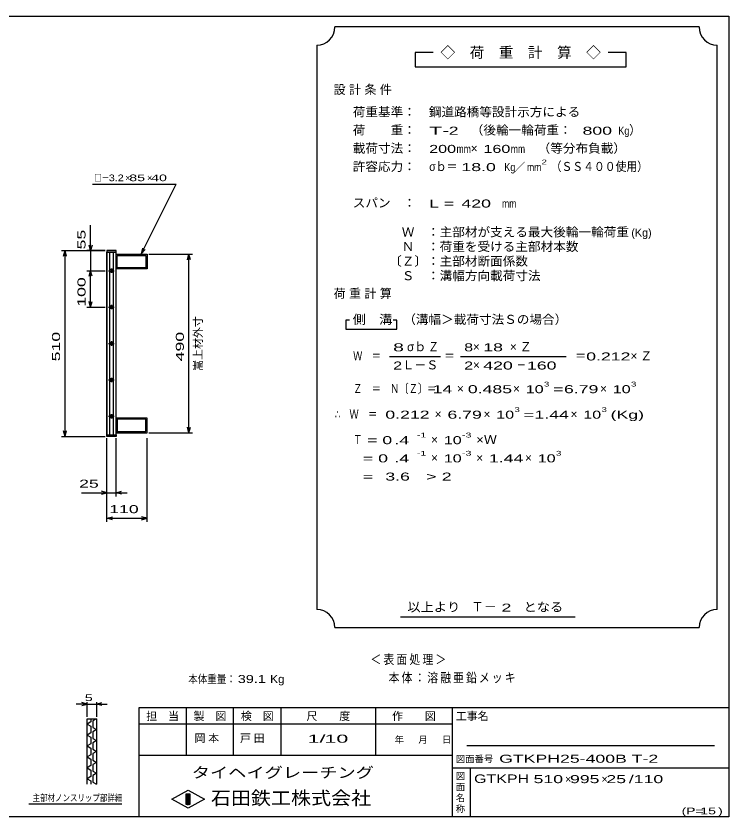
# Model space of a CAD drawing. Units: millimetres, scale not verified. Extents: x -1820 to 1731, y -1282 to 1054.
# Drawn here: x -227 to 1731, y -1146 to 1054 of the extents above; entities that cross this region are included whole.
import ezdxf
from ezdxf.enums import TextEntityAlignment as Align

# ---------------------------------------------------------------- set-up
doc = ezdxf.new("R2010")
doc.units = ezdxf.units.MM
doc.header["$LTSCALE"] = 10
for name, color, linetype, lineweight in [('0_2', 150, 'Continuous', 25), ('16', 3, 'Continuous', 25), ('22', 4, 'Continuous', 25), ('24', 2, 'Continuous', 25), ('32', 4, 'Continuous', 25)]:
    doc.layers.add(name, color=color, linetype=linetype, lineweight=lineweight)
doc.styles.add('ベクトル', font='')
doc.styles.get('ベクトル').set_extended_font_data('ベクトル')

msp = doc.modelspace()

# ---------------------------------------------------------------- linework, layer by layer
at = {"layer": '0_2'}
for p, q in [((-1729, 1053.5), (1731, 1053.5)), ((1731, 1053.5), (1731, -1146.5)), ((1731, -846.5), (111, -846.5)), ((111, -846.5), (111, -1146.5)), ((241, -846.5), (241, -976.5)), ((371, -976.5), (371, -846.5)), ((501, -846.5), (501, -976.5)), ((761, -976.5), (761, -846.5)), ((971, -846.5), (971, -1146.5)), ((971, -891.5), (111, -891.5)), ((1691, -951.5), (1011, -951.5)), ((111, -976.5), (971, -976.5)), ((971, -1011.5), (1731, -1011.5)), ((1021, -1146.5), (1021, -1011.5)), ((201, -1097.5), (246, -1072.5)), ((246, -1072.5), (291, -1097.5)), ((246, -1122.5), (201, -1097.5)), ((241, -1082.5), (251, -1082.5)), ((241, -1112.5), (241, -1082.5)), ((241, -1082.5), (243, -1082.5)), ((243, -1082.5), (243, -1112.5)), ((245, -1112.5), (245, -1082.5)), ((245, -1082.5), (247, -1082.5)), ((291, -1097.5), (246, -1122.5)), ((247, -1082.5), (247, -1112.5)), ((249, -1112.5), (249, -1082.5)), ((249, -1082.5), (251, -1082.5)), ((251, -1082.5), (251, -1112.5)), ((251, -1082.5), (251, -1112.5)), ((251, -1112.5), (241, -1112.5)), ((243, -1112.5), (245, -1112.5)), ((247, -1112.5), (249, -1112.5)), ((1731, -1146.5), (-1729, -1146.5))]:
    msp.add_line(p, q, dxfattribs=at)
at = {"layer": '16'}
for p, q in [((22.57, -96.5), (22.57, 404.5)), ((22.57, 404.5), (23.27, 404.5)), ((48.27, 409), (23.27, 409)), ((23.27, 409), (23.27, 404.5)), ((23.27, 404.5), (48.27, 404.5)), ((23.27, 404.5), (23.27, -96.5)), ((48.27, 404.5), (23.27, 404.5)), ((30.27, 404.5), (30.27, -96.5)), ((41.27, -96.5), (41.27, 404.5)), ((48.27, 404.5), (48.27, 409)), ((48.27, -96.5), (48.27, 404.5)), ((48.27, 399), (133.27, 399)), ((48.27, 359), (48.27, 399)), ((51.27, 396), (130.27, 396)), ((51.27, 362), (51.27, 396)), ((130.27, 396), (130.27, 362)), ((133.27, 399), (133.27, 359)), ((27.27, 354), (43.27, 354)), ((37.27, 357), (33.27, 357)), ((35.27, 360), (35.27, 348)), ((133.27, 359), (48.27, 359)), ((130.27, 362), (51.27, 362)), ((33.27, 351), (37.27, 351)), ((27.27, 254), (43.27, 254)), ((37.27, 257), (33.27, 257)), ((33.27, 251), (37.27, 251)), ((35.27, 260), (35.27, 248)), ((27.27, 154), (43.27, 154)), ((37.27, 157), (33.27, 157)), ((35.27, 160), (35.27, 148)), ((33.27, 151), (37.27, 151)), ((27.27, 54), (43.27, 54)), ((37.27, 57), (33.27, 57)), ((33.27, 51), (37.27, 51)), ((35.27, 60), (35.27, 48)), ((37.27, -43), (33.27, -43)), ((35.27, -40), (35.27, -52)), ((27.27, -46), (43.27, -46)), ((33.27, -49), (37.27, -49)), ((133.27, -51), (48.27, -51)), ((48.27, -51), (48.27, -91)), ((130.27, -54), (51.27, -54)), ((51.27, -54), (51.27, -88)), ((130.27, -88), (130.27, -54)), ((133.27, -91), (133.27, -51)), ((51.27, -88), (130.27, -88)), ((23.27, -96.5), (22.57, -96.5)), ((23.27, -96.5), (48.27, -96.5)), ((23.27, -101), (23.27, -96.5)), ((23.27, -96.5), (48.27, -96.5)), ((48.27, -101), (23.27, -101)), ((48.27, -91), (133.27, -91)), ((48.27, -96.5), (48.27, -101))]:
    msp.add_line(p, q, dxfattribs=at)
for centre, radius, start, end in [((33.27, 354), 3, 90, 270), ((35.27, 354), 4, 46.6, 133.4), ((37.27, 354), 3, 270, 90), ((35.27, 354), 4, 226.6, 313.4), ((33.27, 254), 3, 90, 270), ((35.27, 254), 4, 46.6, 133.4), ((35.27, 254), 4, 226.6, 313.4), ((37.27, 254), 3, 270, 90), ((33.27, 154), 3, 90, 270), ((35.27, 154), 4, 46.6, 133.4), ((37.27, 154), 3, 270, 90), ((35.27, 154), 4, 226.6, 313.4), ((33.27, 54), 3, 90, 270), ((35.27, 54), 4, 46.6, 133.4), ((35.27, 54), 4, 226.6, 313.4), ((37.27, 54), 3, 270, 90), ((33.27, -46), 3, 90, 270), ((35.27, -46), 4, 46.6, 133.4), ((37.27, -46), 3, 270, 90), ((35.27, -46), 4, 226.6, 313.4)]:
    msp.add_arc(centre, radius, start, end, dxfattribs=at)
at = {"layer": '22'}
for p, q in [((-16.73, 591.5), (213.27, 591.5)), ((118.27, 401.5), (213.27, 591.5)), ((-21.73, 409), (-21.73, 479)), ((-21.73, 409), (-25.73, 424)), ((-17.73, 424), (-21.73, 409)), ((-101.73, 409), (18.27, 409)), ((-95.73, 394), (-91.73, 409)), ((-87.73, 394), (-91.73, 409)), ((-91.73, -101), (-91.73, 409)), ((18.27, 409), (-31.73, 409)), ((-21.73, 409), (-21.73, 354)), ((118.27, 401.5), (121.27, 416.1)), ((118.27, 401.5), (128.27, 412.5)), ((138.27, 399), (258.27, 399)), ((244.27, 384), (248.27, 399)), ((252.27, 384), (248.27, 399)), ((248.27, -91), (248.27, 399)), ((-31.73, 354), (18.27, 354)), ((-25.73, 339), (-21.73, 354)), ((-17.73, 339), (-21.73, 354)), ((-21.73, 254), (-21.73, 354)), ((-21.73, 254), (-25.73, 269)), ((-21.73, 254), (-17.73, 269)), ((-31.73, 254), (18.27, 254)), ((-91.73, -101), (-95.73, -86)), ((-91.73, -101), (-87.73, -86)), ((248.27, -91), (244.27, -76)), ((248.27, -91), (252.27, -76)), ((-101.73, -101), (18.27, -101)), ((23.27, -266), (23.27, -106)), ((23.27, -336), (23.27, -106)), ((48.27, -266), (48.27, -106)), ((133.27, -336), (133.27, -106)), ((138.27, -91), (258.27, -91)), ((-46.73, -256), (23.27, -256)), ((23.27, -256), (8.27, -252)), ((8.27, -260), (23.27, -256)), ((23.27, -256), (48.27, -256)), ((48.27, -256), (63.27, -252)), ((63.27, -260), (48.27, -256)), ((48.27, -256), (78.27, -256)), ((23.27, -326), (38.27, -322)), ((38.27, -330), (23.27, -326)), ((23.27, -326), (133.27, -326)), ((133.27, -326), (118.27, -322)), ((118.27, -330), (133.27, -326))]:
    msp.add_line(p, q, dxfattribs=at)
at = {"layer": '24', "color": 4}
for p, q in [((1649, 1023.5), (649, 1023.5)), ((599, 973.5), (599, -576.5)), ((1699, -576.5), (1699, 973.5)), ((919, 953.5), (869, 953.5)), ((869, 953.5), (869, 913.5)), ((1449, 953.5), (1399, 953.5)), ((1449, 913.5), (1449, 953.5)), ((869, 913.5), (1449, 913.5)), ((689, 218.5), (679, 218.5)), ((679, 218.5), (679, 193.5)), ((819, 218.5), (809, 218.5)), ((819, 193.5), (819, 218.5)), ((679, 193.5), (819, 193.5)), ((799, 118.5), (939, 118.5)), ((994, 118.5), (1284, 118.5)), ((829, -596.5), (1309, -596.5)), ((649, -626.5), (1649, -626.5))]:
    msp.add_line(p, q, dxfattribs=at)
for centre, start, end in [((599, 1023.5), 270, 0), ((1699, 1023.5), 180, 270), ((599, -626.5), 0, 90), ((1699, -626.5), 90, 180)]:
    msp.add_arc(centre, 50, start, end, dxfattribs=at)
at = {"layer": '32'}
for p, q in [((-31, -836.5), (-46, -832.5)), ((-31, -871.5), (-31, -831.5)), ((-6, -831.5), (-6, -871.5)), ((-6, -836.5), (9, -832.5)), ((-31, -836.5), (-61, -836.5)), ((-46, -840.5), (-31, -836.5)), ((-31, -836.5), (-6, -836.5)), ((9, -840.5), (-6, -836.5)), ((-6, -836.5), (24, -836.5)), ((-31, -876.5), (-6, -876.5)), ((-31, -1056.5), (-31, -876.5)), ((-21, -876.5), (-21, -885.5)), ((-6, -876.5), (-16, -882.5)), ((-6, -876.5), (-6, -1056.5)), ((-21, -885.5), (-31, -891.5)), ((-31, -891.5), (-21, -897.5)), ((-21, -897.5), (-21, -915.5)), ((-16, -882.5), (-16, -900.5)), ((-16, -900.5), (-6, -906.5)), ((-21, -915.5), (-31, -921.5)), ((-31, -921.5), (-21, -927.5)), ((-6, -906.5), (-16, -912.5)), ((-16, -912.5), (-16, -930.5)), ((-21, -945.5), (-31, -951.5)), ((-21, -927.5), (-21, -945.5)), ((-16, -930.5), (-6, -936.5)), ((-6, -936.5), (-16, -942.5)), ((-16, -942.5), (-16, -960.5)), ((-31, -951.5), (-21, -957.5)), ((-21, -957.5), (-21, -975.5)), ((-16, -960.5), (-6, -966.5)), ((-6, -966.5), (-16, -972.5)), ((-21, -975.5), (-31, -981.5)), ((-31, -981.5), (-21, -987.5)), ((-21, -987.5), (-21, -1005.5)), ((-16, -972.5), (-16, -990.5)), ((-21, -1005.5), (-31, -1011.5)), ((-31, -1011.5), (-21, -1017.5)), ((-16, -990.5), (-6, -996.5)), ((-6, -996.5), (-16, -1002.5)), ((-16, -1002.5), (-16, -1020.5)), ((-21, -1017.5), (-21, -1035.5)), ((-16, -1020.5), (-6, -1026.5)), ((-6, -1026.5), (-16, -1032.5)), ((-16, -1032.5), (-16, -1050.5)), ((-21, -1035.5), (-31, -1041.5)), ((-31, -1041.5), (-21, -1047.5)), ((-21, -1047.5), (-21, -1056.5)), ((-16, -1050.5), (-6, -1056.5)), ((64, -1111.5), (-191, -1111.5))]:
    msp.add_line(p, q, dxfattribs=at)

# ---------------------------------------------------------------- texts
at = {"layer": '0_2', "style": 'ベクトル'}
for s, height, p in [('担\u3000当', 21.99, (131, -869.5)), ('製\u3000図', 21.99, (261, -869.5)), ('検\u3000図', 21.99, (391, -869.5)), ('尺\u3000\u3000度', 21.99, (571, -869.5)), ('作\u3000\u3000図', 21.99, (806, -869.5)), ('工事名', 21.99, (981, -869.5)), ('年', 18.33, (813, -934)), ('月', 18.33, (878, -934)), ('日', 18.33, (943, -934)), ('図面番号', 18.33, (981, -987)), ('図', 18.33, (981, -1034)), ('面', 18.33, (981, -1064)), ('名', 18.33, (981, -1094)), ('称', 18.33, (981, -1124))]:
    msp.add_text(s, height=height, dxfattribs=at).set_placement(p, align=Align.MIDDLE_LEFT)
at = {"layer": '0_2', "color": 222, "style": 'ベクトル'}
for s, height, width, p in [('タイヘイグレーチング', 29.33, 1.25, (256, -1024.5)), ('石田鉄工株式会社', 36.66, 1.1, (308.5, -1094.5))]:
    msp.add_text(s, height=height, dxfattribs=dict(at, width=width)).set_placement(p, align=Align.MIDDLE_LEFT)
at = {"layer": '22', "color": 2, "style": 'ベクトル'}
for s, height, width, p in [('□－', 18.33, 0.8, (-11.73, 609)), ('3.2', 18.33, 1.2, (28.27, 609)), (' 85 ', 18.33, 1.6, (73.27, 609)), (' 40 ', 18.33, 1.6, (133.27, 609)), (' 25 ', 21.99, 1.65, (-66.73, -231)), (' 110 ', 21.99, 1.65, (15.77, -301)), ('本体重量：', 21.99, 0.85, (246.27, -767.5)), (' 39.1', 21.99, 1.35, (371.27, -767.5)), ('Kg', 21.99, 1.1, (471.27, -767.5)), ('1/', 21.99, 2, (574, -931.5)), (' 10 ', 21.99, 2, (604, -931.5)), ('GTKPH25-400B T-2      ', 21.99, 1.65, (1100, -986.5)), ('GTKPH', 23.46, 1.4, (1031, -1041.5)), (' 510 ', 21.99, 1.65, (1181, -1042.5)), (' 995 ', 21.99, 1.65, (1281, -1042.5)), (' 25 ', 21.99, 1.65, (1381, -1042.5)), ('/', 21.99, 1.65, (1456, -1042.5)), (' 110 ', 21.99, 1.65, (1456, -1042.5)), ('(P=', 18.33, 1.55, (1601, -1130)), (' 15 ', 18.33, 1.6, (1641, -1130)), (')', 18.33, 1.6, (1701, -1130))]:
    msp.add_text(s, height=height, dxfattribs=dict(at, width=width)).set_placement(p, align=Align.MIDDLE_LEFT)
for height, p in [(18.33, (73.27, 609)), (18.33, (133.27, 609)), (21.99, (1281, -1042.5)), (21.99, (1381, -1042.5))]:
    msp.add_text('×', height=height, dxfattribs=at).set_placement(p, align=Align.MIDDLE_LEFT)
at = {"layer": '22', "color": 2, "style": 'ベクトル', "width": 1.65}
for s, p in [(' 55 ', (-46.73, 399)), (' 100 ', (-46.73, 241.5)), (' 510 ', (-116.73, 91.5)), (' 490', (223.27, 91.5))]:
    msp.add_text(s, height=21.99, rotation=90, dxfattribs=at).set_placement(p, align=Align.MIDDLE_LEFT)
at = {"layer": '22', "color": 2, "style": 'ベクトル'}
msp.add_text('嵩上材外寸', height=21.99, rotation=90, dxfattribs=at).set_placement((273.27, 79), align=Align.MIDDLE_LEFT)
at = {"layer": '22', "color": 2, "attachment_point": 4, "style": 'ベクトル'}
for s, insert, char_height in [('\\T1.2;\\W0.85;＜表面処理＞', (746.5, -715), 25.66), ('\\T1.19;\\W0.85;本体：溶融亜鉛メッキ', (796.5, -765), 25.66), ('\\T1.25;岡本\u3000', (263.5, -931.5), 21.99), ('\\T1.25;戸田\u3000', (388.5, -931.5), 21.99)]:
    msp.add_mtext(s, dxfattribs=dict(at, insert=insert, char_height=char_height))
at = {"layer": '24', "style": 'ベクトル'}
for s, height, p in [('◇\u3000荷\u3000重\u3000計\u3000算\u3000◇', 29.33, (939, 953.5)), ('）', 24.19, (1457, 740)), ('×', 24.19, (1022, 690)), ('／', 21.99, (1141.5, 638.5)), ('(Kg)', 21.99, (1463, 458.5)), ('σｂ', 24.19, (847, 145)), ('×', 24.19, (1028, 145)), ('Ｌ－Ｓ', 24.19, (834, 95)), ('×', 24.19, (1028, 95)), ('×', 24.19, (984, 30)), ('×', 24.19, (1138, 30)), ('×', 24.19, (1377, 30)), ('×', 24.19, (923, -40)), ('×', 24.19, (1057, -40)), ('×', 24.19, (1296, -40)), ('×', 24.19, (913, -110)), ('×', 24.19, (913, -160)), ('×', 24.19, (1037, -160)), ('×', 24.19, (1171, -160)), ('Ｔ－', 25.66, (1023, -569))]:
    msp.add_text(s, height=height, dxfattribs=at).set_placement(p, align=Align.MIDDLE_LEFT)
for s, height, width, p in [('荷重基準：\u3000', 24.19, 1.05, (698, 790)), ('鋼道路橋等設計示方による', 24.19, 1.05, (907, 790)), ('荷\u3000\u3000重：\u3000', 24.19, 1.05, (698, 740)), ('T-', 21.99, 2, (908, 738.5)), (' 2 ', 21.99, 1.65, (948, 738.5)), ('（後輪一輪荷重：', 24.19, 1.05, (1022, 740)), ('  800', 21.99, 1.65, (1302, 738.5)), ('Kg', 21.99, 0.85, (1427, 738.5)), ('載荷寸法：\u3000', 24.19, 1.05, (698, 690)), ('\u3000（等分布負載）', 24.19, 1.05, (1171, 690)), ('200', 21.99, 1.5, (908, 688.5)), ('mm', 21.99, 0.8, (983, 688.5)), ('160', 21.99, 1.5, (1057, 688.5)), ('mm', 21.99, 0.8, (1132, 688.5)), ('許容応力：\u3000', 24.19, 1.05, (698, 640)), ('σｂ＝', 24.19, 0.9, (908, 640)), (' 18.0', 21.99, 1.65, (983, 638.5)), ('Kg', 21.99, 0.85, (1114, 638.5)), ('mm', 21.99, 0.8, (1176.5, 638.5)), ('2', 13.2, 1.5, (1216.5, 652.5)), ('（ＳＳ４００使用）', 24.19, 0.9, (1241.5, 640)), ('スパン\u3000：\u3000', 24.19, 1.05, (698, 540)), ('L =', 21.99, 1.65, (908, 538.5)), (' 420 ', 21.99, 1.65, (983, 538.5)), ('mm', 21.99, 0.8, (1108, 538.5)), ('\u3000Ｗ\u3000：主部材が支える最大後輪一輪荷重', 24.19, 1.05, (798, 460)), ('\u3000Ｎ\u3000：荷重を受ける主部材本数', 24.19, 1.05, (798, 420)), ('〔Ｚ〕：主部材断面係数', 24.19, 1.05, (798, 380)), ('\u3000Ｓ\u3000：溝幅方向載荷寸法', 24.19, 1.05, (798, 340)), ('側\u3000溝', 24.19, 1.1, (698, 220)), ('\u3000（溝幅＞載荷寸法Ｓの場合）', 24.19, 1.05, (802, 220)), ('8', 21.99, 1.8, (809, 143.5)), ('Ｚ', 24.19, 0.9, (905, 145)), ('8', 21.99, 1.5, (1004, 143.5)), (' 18 ', 21.99, 1.65, (1043, 143.5)), ('Ｗ\u3000＝', 24.19, 0.75, (699, 120)), ('＝', 24.19, 0.9, (949, 120)), ('＝', 24.19, 0.9, (1309, 120)), ('0.212', 21.99, 1.65, (1339, 118.5)), ('2', 21.99, 1.5, (809, 93.5)), ('2', 21.99, 1.5, (1004, 93.5)), (' 420 ', 21.99, 1.65, (1043, 93.5)), ('－', 24.19, 0.75, (1148, 95)), (' 160 ', 21.99, 1.65, (1163, 93.5)), ('Ｚ\u3000＝\u3000Ｎ〔Ｚ〕＝', 24.19, 0.75, (699, 30)), ('3', 13.2, 1.5, (1223, 42.5)), ('3', 13.2, 1.5, (1462, 42.5)), (' 14 ', 21.99, 1.65, (904, 28.5)), ('0.485', 21.99, 1.65, (1014, 28.5)), ('10', 21.99, 1.5, (1173, 28.5)), ('=', 21.99, 1.7, (1248, 28.5)), ('6.79', 21.99, 1.65, (1278, 28.5)), ('10', 21.99, 1.5, (1412, 28.5)), ('3', 13.2, 1.5, (1142, -27.5)), ('3', 13.2, 1.5, (1381, -27.5)), ('∴\u3000Ｗ\u3000＝', 24.19, 0.75, (649, -40)), (' 0.212', 21.99, 1.65, (774, -41.5)), ('6.79', 21.99, 1.65, (958, -41.5)), ('10', 21.99, 1.5, (1092, -41.5)), ('=', 21.99, 1.7, (1167, -41.5)), ('1.44', 21.99, 1.65, (1197, -41.5)), ('10', 21.99, 1.5, (1331, -41.5)), ('(Kg)', 21.99, 1.65, (1406, -41.5)), ('Ｔ', 24.19, 0.75, (699, -110)), (' = 0', 21.99, 1.65, (724, -111.5)), (' .4 ', 21.99, 1.65, (799, -111.5)), ('-1', 13.2, 1.65, (874, -97.5)), ('10', 21.99, 1.5, (948, -111.5)), ('-3', 13.2, 1.65, (998, -97.5)), ('×Ｗ', 24.19, 1.1, (1037, -110)), ('  = 0', 21.99, 1.65, (699, -161.5)), (' .4 ', 21.99, 1.65, (799, -161.5)), ('-1', 13.2, 1.65, (874, -147.5)), ('10', 21.99, 1.5, (948, -161.5)), ('-3', 13.2, 1.65, (998, -147.5)), ('1.44', 21.99, 1.65, (1072, -161.5)), ('10', 21.99, 1.5, (1206, -161.5)), ('3', 13.2, 1.5, (1256, -147.5)), ('  =', 21.99, 1.65, (699, -211.5)), (' 3.6', 21.99, 1.65, (774, -211.5)), ('>', 21.99, 1.7, (899, -211.5)), (' 2 ', 21.99, 1.65, (929, -211.5)), ('以上より\u3000', 24.19, 1.1, (848, -570)), (' 2 ', 21.99, 1.65, (1093, -571.5)), ('となる', 24.19, 1.1, (1167, -570))]:
    msp.add_text(s, height=height, dxfattribs=dict(at, width=width)).set_placement(p, align=Align.MIDDLE_LEFT)
at = {"layer": '24', "char_height": 24.19, "attachment_point": 4, "style": 'ベクトル'}
for s, insert in [('\\T1.28;設計条件', (645.5, 850)), ('\\T1.28;荷重計算', (645.5, 290)), ('\\T1.42;×Ｚ', (1129.5, 145)), ('\\T1.42;×Ｚ', (1460.5, 120))]:
    msp.add_mtext(s, dxfattribs=dict(at, insert=insert))
at = {"layer": '32', "color": 2, "style": 'ベクトル'}
for s, width, p in [(' 5 ', 1.6, (-48.5, -819)), ('主部材ノンスリップ部詳細', 0.8, (-181, -1094))]:
    msp.add_text(s, height=18.33, dxfattribs=dict(at, width=width)).set_placement(p, align=Align.MIDDLE_LEFT)

doc.saveas('drawing.dxf')
